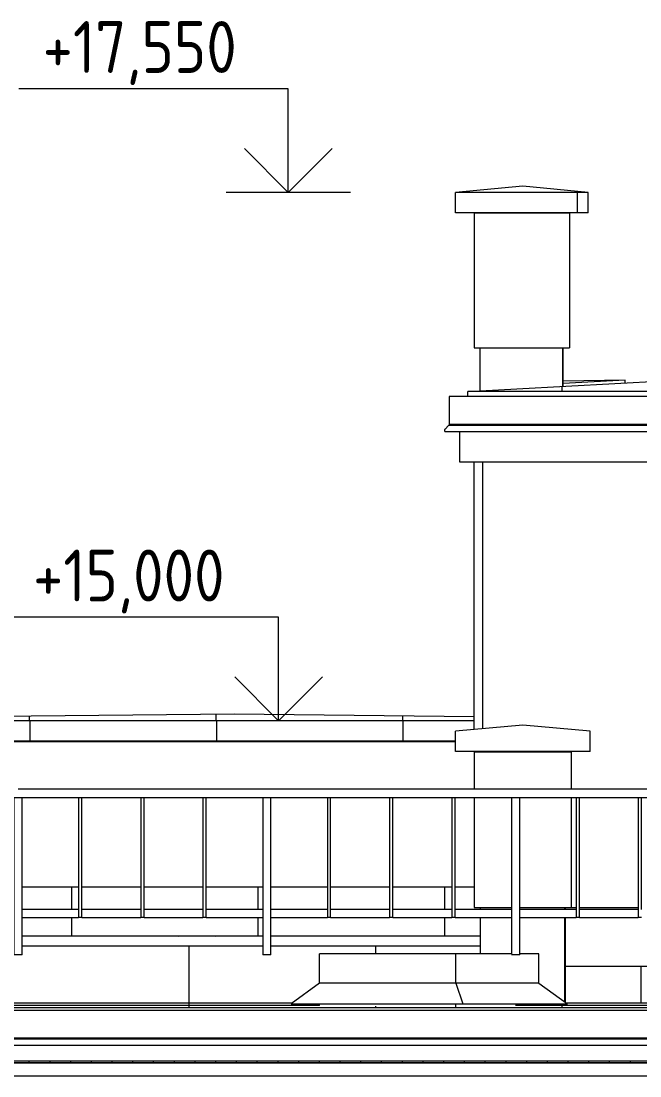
# Model space of a CAD drawing. Header units: millimetres. Extents: x -515342 to 330399, y -224905 to 507333.
# Drawn here: x 233313 to 236298, y 15355 to 20445 of the extents above; entities that cross this region are included whole.
import ezdxf

# ---------------------------------------------------------------- set-up
doc = ezdxf.new("R2010")
doc.units = ezdxf.units.MM
doc.layers.get('0').update_dxf_attribs({"lineweight": 0})
for name, color, linetype, lineweight in [('Аннотация', 7, 'Continuous', 0), ('Витраж', 7, 'Continuous', 0), ('Крыша', 7, 'Continuous', 0), ('Крыша штриховка', 7, 'Continuous', 0), ('Линии', 7, 'Continuous', 0), ('Обобщенные модели', 7, 'Continuous', 0), ('Ограждение', 7, 'Continuous', 0), ('Отметки', 7, 'Continuous', 0), ('Стены', 7, 'Continuous', 0), ('Стены внутренние', 7, 'Continuous', 0), ('Стены наружные', 7, 'Continuous', 0), ('Стены штриховка поверхности', 7, 'Continuous', 0)]:
    doc.layers.add(name, color=color, linetype=linetype, lineweight=lineweight)
doc.styles.add('GOST Common_1', font='', dxfattribs={"width": 0.9, "height": 250})
doc.styles.get('GOST Common_1').set_extended_font_data('GOST Common')

# ---------------------------------------------------------------- blocks, each defined once
blk = doc.blocks.new('ASVP_ОМ_Водосточный желоб - Желоб 125-9912284-О_АР_Эскиз_Фасад 1-12 копия 1')
at = {"layer": 'Обобщенные модели'}
for p, q in [((16793.4, 13350), (195, 13350)), ((195, 13287.5), (16885.9, 13287.5))]:
    blk.add_line(p, q, dxfattribs=at)
blk = doc.blocks.new('FP_273-О_АР_Эскиз_Фасад 1-12 копия 1')
at = {"layer": 'Обобщенные модели'}
for p, q in [((16885.9, 13358.6), (195, 13358.6)), ((10029, 13353.1), (10029, 13359)), ((10129, 13353.1), (10129, 13359)), ((10229, 13353.1), (10229, 13359)), ((10329, 13353.1), (10329, 13359)), ((10429, 13353.1), (10429, 13359)), ((10529, 13353.1), (10529, 13359)), ((10629, 13353.1), (10629, 13359)), ((10729, 13353.1), (10729, 13359)), ((10829, 13353.1), (10829, 13359)), ((10929, 13353.1), (10929, 13359)), ((11029, 13353.1), (11029, 13359)), ((11129, 13353.1), (11129, 13359)), ((11229, 13353.1), (11229, 13359)), ((11329, 13353.1), (11329, 13359)), ((11429, 13353.1), (11429, 13359)), ((11529, 13353.1), (11529, 13359)), ((11629, 13353.1), (11629, 13359)), ((11729, 13353.1), (11729, 13359)), ((11829, 13353.1), (11829, 13359)), ((11929, 13353.1), (11929, 13359)), ((12029, 13353.1), (12029, 13359)), ((12129, 13353.1), (12129, 13359)), ((12229, 13353.1), (12229, 13359)), ((12329, 13353.1), (12329, 13359)), ((12429, 13353.1), (12429, 13359)), ((12529, 13353.1), (12529, 13359)), ((12629, 13353.1), (12629, 13359)), ((12729, 13353.1), (12729, 13359)), ((12829, 13353.1), (12829, 13359)), ((12929, 13353.1), (12929, 13359))]:
    blk.add_line(p, q, dxfattribs=at)
blk = doc.blocks.new('Влж_Решетка для желоба - Решетка 125-9884270-О_АР_Эскиз_Фасад 1-12 копия 1')
at = {"layer": 'Обобщенные модели'}
h = blk.add_hatch(dxfattribs=at)
h.set_pattern_fill('FP_14', color=256, style=0, pattern_type=2)
h.set_pattern_definition([(0, (-71.02, 0), (0, 100), []), (90, (-71.02, 0), (-100, 6e-15), [])])
h.paths.add_polyline_path([(16853.8, 13350), (16885.9, 13350), (16885.9, 13352), (195, 13352), (195, 13350), (16793.4, 13350)])
for p, q in [((195, 13352), (16885.9, 13352)), ((195, 13350), (16793.4, 13350))]:
    blk.add_line(p, q, dxfattribs=at)
blk.add_blockref('FP_273-О_АР_Эскиз_Фасад 1-12 копия 1', (0, 0), dxfattribs=at)
blk = doc.blocks.new('СД_Люблино_Фасады_rvt-1-О_АР_Эскиз_Фасад 1-12 копия 1')
at = {"layer": 'Обобщенные модели', "lineweight": 9}
for name in ['Влж_Решетка для желоба - Решетка 125-9884270-О_АР_Эскиз_Фасад 1-12 копия 1', 'ASVP_ОМ_Водосточный желоб - Желоб 125-9912284-О_АР_Эскиз_Фасад 1-12 копия 1']:
    blk.add_blockref(name, (0, 0), dxfattribs=at)
blk = doc.blocks.new('Ограждение - Ограждение-9651618-О_АР_Эскиз_Фасад 1-12 копия 1')
at = {"layer": 'Ограждение'}
for p, q in [((12145, 16567.7), (12055, 16565)), ((16355, 16565), (12055, 16565)), ((12055, 16565), (12055, 16430)), ((16265, 16567.7), (16355, 16565)), ((16355, 16565), (16355, 16430)), ((12053.8, 16426.7), (12033.2, 16406.2)), ((12037.3, 16396.4), (16372.7, 16396.4)), ((12053.8, 16426.7), (16356.2, 16426.7)), ((16355, 16430), (12055, 16430)), ((16356.2, 16426.7), (16376.8, 16406.2))]:
    blk.add_line(p, q, dxfattribs=at)
for points in [[(12033.2, 16406.2), (12032.9, 16405.8), (12032.3, 16405), (12031.7, 16403.6), (12031.5, 16402.1), (12031.7, 16400.9), (12032, 16399.9), (12032.3, 16399.3), (12032.7, 16398.7), (12033, 16398.3), (12033.3, 16398), (12033.7, 16397.7), (12034.1, 16397.4), (12034.5, 16397.1), (12035.1, 16396.8), (12035.7, 16396.6), (12036.2, 16396.5), (12036.6, 16396.4), (12036.9, 16396.4), (12037.2, 16396.4), (12037.3, 16396.4)], [(16376.8, 16406.2), (16377.1, 16405.8), (16377.7, 16405), (16378.3, 16403.6), (16378.5, 16402.1), (16378.3, 16400.9), (16378, 16399.9), (16377.7, 16399.3), (16377.3, 16398.7), (16377, 16398.3), (16376.7, 16398), (16376.3, 16397.7), (16375.9, 16397.4), (16375.5, 16397.1), (16374.9, 16396.8), (16374.3, 16396.6), (16373.8, 16396.5), (16373.4, 16396.4), (16373.1, 16396.4), (16372.8, 16396.4), (16372.7, 16396.4)]]:
    blk.add_open_spline(points, degree=3, knots=[0, 0, 0, 0, 0.0833333, 0.1666667, 0.25, 0.3333333, 0.375, 0.4166667, 0.4583333, 0.4791667, 0.5, 0.5416667, 0.5625, 0.5833333, 0.625, 0.6666667, 0.6875, 0.7083333, 0.7291667, 0.75, 0.75, 0.75, 0.75], dxfattribs=at)
for points in [[(12055, 16430), (12055, 16429.6), (12054.9, 16428.8), (12054.5, 16427.7), (12054.1, 16427), (12053.8, 16426.7)], [(16355, 16430), (16355, 16429.6), (16355.1, 16428.8), (16355.5, 16427.7), (16355.9, 16427), (16356.2, 16426.7)]]:
    blk.add_open_spline(points, degree=3, dxfattribs=at)
blk = doc.blocks.new('Ограждение - Ограждение-9809147-О_АР_Эскиз_Фасад 1-12 копия 1')
at = {"layer": 'Ограждение'}
for p, q in [((145, 13605), (16885, 13605)), ((127.3, 13436.4), (16902.7, 13436.4)), ((143.8, 13466.7), (16886.2, 13466.7)), ((16885, 13470), (145, 13470))]:
    blk.add_line(p, q, dxfattribs=at)
blk = doc.blocks.new('Прямоугольный импост - АР_Импост_40х40 _стойка ограждения на кровле_-10057260-О_АР_Эскиз_Фасад 1-12 копия 1')
at = {"layer": 'Витраж'}
for p, q in [((975, 14671), (675, 14671)), ((675, 14631), (975, 14631))]:
    blk.add_line(p, q, dxfattribs=at)
blk = doc.blocks.new('Прямоугольный импост - АР_Импост_40х40 _стойка ограждения на кровле_-V422-О_АР_Эскиз_Фасад 1-12 копия 1')
at = {"layer": 'Витраж'}
for p, q in [((655, 14631), (695, 14631)), ((655, 14631), (655, 14071)), ((695, 14071), (695, 14631))]:
    blk.add_line(p, q, dxfattribs=at)
blk = doc.blocks.new('Прямоугольный импост - АР_Импост_16х16 _вертикальное заполнение ограждений_-10061087-О_АР_Эскиз_Фасад 1-12 копия 1')
at = {"layer": 'Витраж'}
for p, q in [((16332, 14631), (16332, 14091)), ((16348, 14091), (16348, 14631)), ((16348, 14051), (16332, 14051))]:
    blk.add_line(p, q, dxfattribs=at)
blk = doc.blocks.new('Прямоугольный импост - АР_Импост_40х40 _поручень ограждения на кровле_-10061089-О_АР_Эскиз_Фасад 1-12 копия 1')
at = {"layer": 'Витраж'}
for p, q in [((50248, 14051), (50248, 14091)), ((50532, 14091), (50248, 14091)), ((50248, 14051), (50532, 14051)), ((50532, 14091), (50532, 14051))]:
    blk.add_line(p, q, dxfattribs=at)
blk = doc.blocks.new('Прямоугольный импост - АР_Импост_40х40 _поручень ограждения на кровле_-10061107-О_АР_Эскиз_Фасад 1-12 копия 1')
at = {"layer": 'Витраж'}
for p, q in [((50548, 14051), (50548, 14091)), ((50820, 14091), (50548, 14091)), ((50548, 14051), (50820, 14051)), ((50820, 14091), (50820, 14051))]:
    blk.add_line(p, q, dxfattribs=at)
blk = doc.blocks.new('Прямоугольный импост - АР_Импост_40х40 _стойка ограждения на кровле_-V424-О_АР_Эскиз_Фасад 1-12 копия 1')
at = {"layer": 'Витраж'}
for p, q in [((12355, 14071), (12355, 13876.2)), ((12395, 13871), (12395, 14071)), ((12395, 13871), (12355, 13871))]:
    blk.add_line(p, q, dxfattribs=at)
blk = doc.blocks.new('Прямоугольный импост - АР_Импост_40х40 _стойка ограждения на кровле_-V423-О_АР_Эскиз_Фасад 1-12 копия 1')
at = {"layer": 'Витраж'}
for p, q in [((14755, 14071), (14755, 13871)), ((14795, 13871), (14795, 14071)), ((14795, 13871), (14755, 13871))]:
    blk.add_line(p, q, dxfattribs=at)
blk = doc.blocks.new('Высотные отметки - Стрелка вверх-5091-О_АР_Эскиз_Фасад 1-12 копия 1')
at = {"layer": 'Аннотация'}
for p, q in [((-3130.3, 3900), (-4430.3, 3900)), ((-3130.3, 3400), (-3130.3, 3900)), ((-3130.3, 3400), (-3342.4, 3612.1)), ((-3130.3, 3400), (-2918.2, 3612.1)), ((-2830.3, 3400), (-3430.3, 3400))]:
    blk.add_line(p, q, dxfattribs=at)

msp = doc.modelspace()

# ---------------------------------------------------------------- hatches: boundary and pattern name
at = {"layer": 'Крыша штриховка'}
h = msp.add_hatch(dxfattribs=at)
h.set_pattern_fill('FP_100', color=256, style=0, pattern_type=2)
h.set_pattern_definition([(0, (244993.4, 19471.92), (0, 283.574), []), (90, (244993.4, 19471.9), (-900, 6e-14), [])])
h.paths.add_polyline_path([(235658.3997, 19617.9355), (236048.3997, 19617.9355), (235733.3997, 19647.9355), (235408.3997, 19617.9355), (235538.3997, 19617.9355)])
h = msp.add_hatch(dxfattribs=at)
h.set_pattern_fill('FP_98', color=256, style=0, pattern_type=2)
h.set_pattern_definition([(0, (244993, 15168), (0, 10000), []), (90, (244993.4, 15167.7), (-900, 6e-14), [])])
h.paths.add_polyline_path([(235408.3997, 19519.7355), (236048.3997, 19519.7355), (236048.3997, 19617.9355), (235408.3997, 19617.9355)])
h = msp.add_hatch(dxfattribs=at)
h.set_pattern_fill('FP_107', color=256, style=0, pattern_type=2)
h.set_pattern_definition([(0, (223323.4, 18270.3), (0, 875.07), []), (90, (223323.4, 18270.3), (-900, 6e-14), [])])
h.paths.add_polyline_path([(235468.3997, 18657.9355), (239588.3997, 18657.9355), (237501.9846, 18767.9355), (235592.0375, 18664.6233)])
h = msp.add_hatch(dxfattribs=at)
h.set_pattern_fill('FP_108', color=256, style=0, pattern_type=2)
h.set_pattern_definition([(0, (223275.64, 18451.9), (7407.813, 196.253), []), (1.518, (223275.636, 18451.907), (-604.429992, -0.004956), [])])
h.paths.add_polyline_path([(235928.3997, 18695.8176), (236227.5663, 18712.0001), (235928.3997, 18707.6491), (235928.3997, 18699.0001)])
h = msp.add_hatch(dxfattribs=at)
h.set_pattern_fill('FP_72', color=256, style=0, pattern_type=2)
h.set_pattern_definition([(0, (232453.4, 16101.3), (0, 1070.73), []), (90, (232453.4, 16101.3), (-900, 6e-14), [])])
h.paths.add_polyline_path([(235498.3997, 17067.9355), (235498.3997, 17089.1452), (234341.0629, 17102.9355), (232335.4131, 17081.616), (233307.4121, 17067.9355), (234697.3651, 17067.9355)])
h = msp.add_hatch(dxfattribs=at)
h.set_pattern_fill('FP_71', color=256, style=0, pattern_type=2)
h.set_pattern_definition([(0, (232453, 15168), (0, 10000), []), (90, (232453.4, 15167.7), (-900, 6e-14), [])])
h.paths.add_polyline_path([(234697.3651, 16969.7355), (235408.3997, 16969.7355), (235408.3997, 17017.9355), (235498.3997, 17026.2432), (235498.3997, 17067.9355), (233307.4121, 17067.9355), (233307.4121, 16969.7355), (233802.6926, 16969.7355)])
h = msp.add_hatch(dxfattribs=at)
h.set_pattern_fill('FP_51', color=256, style=0, pattern_type=2)
h.set_pattern_definition([(0, (223323.4, 15669.6), (0, 502.986), []), (90, (223323.4, 15669.6), (-900, 6e-14), [])])
h.paths.add_polyline_path([(226197.9763, 15707.3947), (226283.783, 15707.3947), (226418.5017, 15802.7355), (226418.5017, 15943.9355), (227278.3997, 15944.9355), (227278.3997, 15982.8911), (226118.3997, 15982.8911), (226118.3997, 15938.7355), (226078.3997, 15938.7355), (226078.3997, 15982.8911), (224918.3997, 15982.8911), (224918.3997, 15938.7355), (224878.3997, 15938.7355), (224878.3997, 15982.8911), (224018.3997, 15982.8911), (224018.3997, 15944.9355), (224771.9318, 15943.9355), (224771.9318, 15802.7355), (224905.4519, 15707.3947), (225974.3082, 15707.3947)])
h.paths.add_polyline_path([(230447.6707, 15707.3947), (231788.0216, 15707.3947), (231921.5244, 15802.7355), (231921.5244, 15943.9355), (232078.3997, 15944.9355), (232078.3997, 15982.8911), (230918.3997, 15982.8911), (230918.3997, 15938.7355), (230878.3997, 15938.7355), (230878.3997, 15982.8911), (229718.3997, 15982.8911), (229718.3997, 15944.9355), (230241.067, 15943.9355), (230241.067, 15802.7355), (230366.9437, 15707.3947), (230373.0952, 15707.3947)])
h.paths.add_polyline_path([(229098.5731, 15707.3947), (229224.4498, 15802.7355), (229224.4498, 15943.9355), (229678.3997, 15944.9355), (229678.3997, 15982.8911), (228518.3997, 15982.8911), (228518.3997, 15938.7355), (228478.3997, 15938.7355), (228478.3997, 15983.3947), (227318.3997, 15982.8911), (227318.3997, 15944.9355), (227506.5296, 15943.9355), (227506.5296, 15802.7355), (227641.2483, 15707.3947), (229092.4216, 15707.3947)])
h.paths.add_polyline_path([(234622.1658, 15707.3947), (234753.2008, 15802.7355), (234753.2008, 15943.9355), (235528.3997, 15944.9355), (235528.3997, 15983.3947), (234518.3997, 15983.3947), (234518.3997, 15938.7355), (234478.3997, 15938.7355), (234478.3997, 15983.3947), (233318.3997, 15982.8911), (233318.3997, 15938.7355), (233278.3997, 15938.7355), (233278.3997, 15983.3947), (232118.3997, 15982.8911), (232118.3997, 15944.9355), (232999.7322, 15943.9355), (232999.7322, 15802.7355), (233133.235, 15707.3947), (234615.7622, 15707.3947)])
h.paths.add_polyline_path([(223648.3997, 15770.4707), (223693.5849, 15802.7355), (223693.5849, 15943.9355), (223978.3997, 15944.9355), (223978.3997, 15982.8911), (223648.3997, 15982.8911), (223648.3997, 15802.7355)])
h = msp.add_hatch(dxfattribs=at)
h.set_pattern_fill('FP_61', color=256, style=0, pattern_type=2)
h.set_pattern_definition([(0, (227303.4, 15669.1), (0, 509.974), []), (90, (227303.4, 15669.1), (-900, 6e-14), [])])
h.paths.add_polyline_path([(235966.9343, 15707.3947), (238556.9481, 15707.3947), (238668.3997, 15790.344), (238668.3997, 15847.6044), (238685.049, 15847.8263), (238685.049, 15884.8841), (235938.3997, 15884.8841), (235938.3997, 15710.3878), (235942.5133, 15707.3947), (235948.9169, 15707.3947)])
h = msp.add_hatch(dxfattribs=at)
h.set_pattern_fill('FP_52', color=256, style=0, pattern_type=2)
h.set_pattern_definition([(0, (223323.4, 15696), (0, 164.134), []), (90, (223323.4, 15696), (-900, 6e-14), [])])
h.paths.add_polyline_path([(227316.317, 15682.9355), (240158.3997, 15682.9355), (240158.3997, 15707.3947), (239847.7564, 15707.3758), (239853.9912, 15702.7355), (239719.63, 15701.9355), (239719.63, 15700.0643), (239372.2235, 15688.7839), (238685.049, 15694.4868), (238685.049, 15702.7355), (238550.6879, 15702.7355), (238556.9481, 15707.3947), (235942.5133, 15707.3947), (235948.9169, 15702.7355), (235811.4783, 15702.7355), (235811.4783, 15699.3817), (235410.6448, 15688.5894), (234753.2008, 15695.1693), (234753.2008, 15702.7355), (234615.7622, 15702.7355), (234622.1658, 15707.3947), (233133.235, 15707.3947), (233139.7592, 15702.7355), (232999.7322, 15702.7355), (232999.7322, 15697.7411), (232536.8976, 15687.6394), (231921.5244, 15695.2371), (231921.5244, 15702.7355), (231781.4975, 15702.7355), (231788.0216, 15707.3947), (230366.9437, 15707.3947), (230373.0952, 15702.7355), (230241.067, 15702.7355), (230241.067, 15692.8905), (229537.637, 15687.7493), (229224.4498, 15699.2966), (229224.4498, 15702.7355), (229092.4216, 15702.7355), (229098.5731, 15707.3947), (227641.2483, 15707.3947), (227647.8319, 15702.7355), (227506.5296, 15701.679), (227506.5296, 15696.5198), (226940.1802, 15687.9562), (226418.5017, 15697.2531), (226418.5017, 15702.7355), (226278.2777, 15703.4986), (226283.783, 15707.3947), (224905.4519, 15707.3947), (224911.9769, 15702.7355), (224771.9318, 15702.7355), (224771.9318, 15696.8195), (224156.9825, 15689.2125), (223693.5849, 15699.3073), (223693.5849, 15702.7355), (223648.3997, 15702.7355), (223648.3997, 15688.4347), (223518.3997, 15688.4347), (223518.3997, 15682.9355), (227092.6488, 15682.9355)])
at = {"layer": 'Стены штриховка поверхности'}
h = msp.add_hatch(dxfattribs=at)
h.set_pattern_fill('FP_211', color=256, style=0, pattern_type=2)
h.set_pattern_definition([(0, (235923, 15168), (0, 10000), []), (90, (235923.4, 15167.7), (-900, 6e-14), [])])
h.paths.add_polyline_path([(235538.3997, 18661.7219), (235928.3997, 18682.8176), (235928.3997, 18867.7355), (235538.3997, 18867.7355), (235538.3997, 18767.9355)])
h = msp.add_hatch(dxfattribs=at)
h.set_pattern_fill('FP_188', color=256, style=0, pattern_type=2)
h.set_pattern_definition([(0, (237153, 15168), (0, 10000), []), (90, (237153.4, 15167.7), (-900, 6e-14), [])])
h.paths.add_polyline_path([(233278.3997, 16029.9355), (233278.3997, 16118.7355), (233187.4121, 16118.7355), (233187.4121, 16029.9355)])
h.paths.add_polyline_path([(233318.3997, 16029.9355), (234478.3997, 16030.8019), (234478.3997, 16118.7355), (233318.3997, 16118.7355), (233318.3997, 16030.8019)])
h.paths.add_polyline_path([(234697.3651, 16029.9355), (235528.3997, 16030.8019), (235528.3997, 16118.7355), (234518.3997, 16118.7355), (234518.3997, 16029.9355)])
h.paths.add_polyline_path([(235528.3997, 16158.7355), (235528.3997, 16167.7355), (235498.3997, 16167.7355), (235498.3997, 16267.7355), (235406.3997, 16267.7355), (235406.3997, 16158.7355)])
h.paths.add_polyline_path([(234518.3997, 16158.7355), (234790.3997, 16158.7355), (234790.3997, 16267.7355), (234518.3997, 16267.7355)])
h.paths.add_polyline_path([(234163.3997, 16158.7355), (234190.3997, 16158.7355), (234190.3997, 16267.7355), (233906.3997, 16267.7355), (233906.3997, 16158.7355)])
h.paths.add_polyline_path([(233187.4121, 16158.7355), (233278.3997, 16158.7355), (233278.3997, 16267.7355), (233187.4121, 16267.7355), (233187.4121, 16166.7768)])
h.paths.add_polyline_path([(234806.3997, 16158.7355), (235090.3997, 16158.7355), (235090.3997, 16267.7355), (234806.3997, 16267.7355), (234806.3997, 16166.7768)])
h.paths.add_polyline_path([(234478.3997, 16158.7355), (234478.3997, 16267.7355), (234206.3997, 16267.7355), (234206.3997, 16158.7355)])
h.paths.add_polyline_path([(233318.3997, 16158.7355), (233590.3997, 16158.7355), (233590.3997, 16267.7355), (233318.3997, 16267.7355), (233318.3997, 16166.7768)])
h.paths.add_polyline_path([(235390.3997, 16158.7355), (235390.3997, 16267.7355), (235106.3997, 16267.7355), (235106.3997, 16158.7355), (235368.3694, 16158.7355)])
h.paths.add_polyline_path([(233606.3997, 16158.7355), (233890.3997, 16158.7355), (233890.3997, 16267.7355), (233606.3997, 16267.7355)])
h = msp.add_hatch(dxfattribs=at)
h.set_pattern_fill('FP_205', color=256, style=0, pattern_type=2)
h.set_pattern_definition([(0, (235933, 15168), (0, 10000), []), (90, (235933.4, 15167.7), (-900, 6e-14), [])])
h.paths.add_polyline_path([(235938.3997, 15710.3878), (235938.3997, 16118.7355), (235928.3997, 16118.7355), (235929.0548, 15717.1871)])
h.paths.add_polyline_path([(235928.3997, 16158.7355), (235938.3997, 16158.7355), (235938.3997, 16167.7355), (235928.3997, 16166.7768)])
h = msp.add_hatch(dxfattribs=at)
h.set_pattern_fill('FP_207', color=256, style=0, pattern_type=2)
h.set_pattern_definition([(0, (239123, 15168), (0, 10000), []), (90, (239123.4, 15167.7), (-900, 6e-14), [])])
h.paths.add_polyline_path([(235938.3997, 15884.8841), (238685.049, 15884.8841), (238685.049, 15943.9355), (239118.3997, 15944.9355), (239118.3997, 16118.7355), (238118.3997, 16118.7355), (238118.3997, 15938.7355), (238078.3997, 15938.7355), (238078.3997, 16118.7355), (236918.3997, 16118.7355), (236918.3997, 15938.7355), (236878.3997, 15938.7355), (236878.3997, 16118.7355), (235938.3997, 16118.7355), (235938.3997, 15965.2886)])
h.paths.add_polyline_path([(236486.71, 16158.7355), (236590.3997, 16158.7355), (236590.3997, 16167.7355), (236306.3997, 16166.7768), (236306.3997, 16158.7355)])
h.paths.add_polyline_path([(235990.3997, 16158.7355), (235990.3997, 16167.7355), (235938.3997, 16166.7768), (235938.3997, 16158.7355)])
h.paths.add_polyline_path([(237506.3997, 16158.7355), (237790.3997, 16158.7355), (237790.3997, 16167.7355), (237506.3997, 16167.7355)])
h.paths.add_polyline_path([(237806.3997, 16158.7355), (238078.3997, 16158.7355), (238078.3997, 16167.7355), (237806.3997, 16167.7355)])
h.paths.add_polyline_path([(236006.3997, 16158.7355), (236290.3997, 16158.7355), (236290.3997, 16167.7355), (236006.3997, 16166.7768)])
h.paths.add_polyline_path([(237381.3825, 16158.7355), (237490.3997, 16158.7355), (237490.3997, 16167.7355), (237206.3997, 16166.7768), (237206.3997, 16158.7355)])
h.paths.add_polyline_path([(238723.3913, 16158.7355), (238990.3997, 16158.7355), (238990.3997, 16167.7355), (238706.3997, 16166.7768), (238706.3997, 16158.7355)])
h.paths.add_polyline_path([(236606.3997, 16158.7355), (236878.3997, 16158.7355), (236878.3997, 16167.7355), (236606.3997, 16167.7355)])
h.paths.add_polyline_path([(238118.3997, 16158.7355), (238390.3997, 16158.7355), (238390.3997, 16167.7355), (238118.3997, 16167.7355)])
h.paths.add_polyline_path([(239006.3997, 16158.7355), (239118.3997, 16158.7355), (239118.3997, 16167.7355), (239006.3997, 16166.7768)])
h.paths.add_polyline_path([(236918.3997, 16158.7355), (237190.3997, 16158.7355), (237190.3997, 16167.7355), (236918.3997, 16167.7355)])
h.paths.add_polyline_path([(238406.3997, 16158.7355), (238690.3997, 16158.7355), (238690.3997, 16167.7355), (238406.3997, 16166.7768)])
h = msp.add_hatch(dxfattribs=at)
h.set_pattern_fill('FP_176', color=256, style=0, pattern_type=2)
h.set_pattern_definition([(0, (235406, 15168), (0, 10000), []), (90, (235406.4, 15167.7), (-768.44, 5e-14), [])])
h.paths.add_polyline_path([(235410.6448, 15688.5894), (235410.6448, 15702.7355), (234761.7391, 15702.7355), (234761.7391, 15695.0839), (235368.3694, 15689.0125)])
h.paths.add_polyline_path([(234761.7391, 15802.7355), (235410.6448, 15802.7355), (235410.6448, 15943.9355), (234761.7391, 15943.9355)])
h = msp.add_hatch(dxfattribs=at)
h.set_pattern_fill('FP_177', color=256, style=0, pattern_type=2)
h.set_pattern_definition([(0, (235413, 15168), (0, 10000), []), (90, (235413.25, 15167.74), (-468.5, 3e-14), [])])
h.paths.add_polyline_path([(235410.6448, 15688.5894), (235415.8504, 15688.7296), (235415.8504, 15702.7355), (235410.6448, 15702.7355), (235410.6448, 15688.7817)])
h.paths.add_polyline_path([(235410.6448, 15802.7355), (235415.8504, 15802.7355), (235415.8504, 15943.9355), (235410.6448, 15943.9355), (235410.6448, 15882.7355)])

# ---------------------------------------------------------------- linework, layer by layer
at = {"layer": 'Крыша'}
for p, q in [((235733.3997, 19647.9355), (235408.3997, 19617.9355)), ((236048.3997, 19617.9355), (235733.3997, 19647.9355)), ((235408.3997, 19519.7355), (235408.3997, 19617.9355)), ((236048.3997, 19617.9355), (235408.3997, 19617.9355)), ((236048.3997, 19519.7355), (236048.3997, 19617.9355)), ((236048.3997, 19519.7355), (235408.3997, 19519.7355)), ((235468.3997, 18657.9355), (237501.9846, 18767.9355)), ((236227.5663, 18712.0001), (235928.3997, 18695.8176)), ((236227.5663, 18712.0001), (235928.3997, 18707.6491)), ((236227.5663, 18699.0001), (236227.5663, 18712.0001)), ((235468.3997, 18635.4355), (235468.3997, 18657.9355)), ((239588.3997, 18657.9355), (235468.3997, 18657.9355)), ((232335.4131, 17081.616), (234341.0629, 17102.9355)), ((234341.0629, 17102.9355), (235498.3997, 17089.1452)), ((235498.3997, 17067.9355), (223133.3997, 17067.9355)), ((235733.3997, 17047.9355), (235408.3997, 17017.9355)), ((235408.3997, 16919.7355), (235408.3997, 17017.9355)), ((236058.3997, 17017.9355), (235733.3997, 17047.9355)), ((236058.3997, 16919.7355), (236058.3997, 17017.9355)), ((235408.3997, 16969.7355), (223133.3997, 16969.7355)), ((236058.3997, 16919.7355), (235408.3997, 16919.7355)), ((234478.3997, 16029.9355), (233318.3997, 16029.9355)), ((233318.3997, 15983.3947), (234478.3997, 15983.3947)), ((235528.3997, 16029.9355), (234518.3997, 16029.9355)), ((234518.3997, 15983.3947), (235528.3997, 15983.3947)), ((235678.3997, 15944.9355), (234766.9447, 15944.9355)), ((235797.7344, 15944.9355), (235718.3997, 15944.9355)), ((324758.3997, 15682.9355), (223518.3997, 15682.9355)), ((233133.235, 15707.3947), (234622.1658, 15707.3947)), ((235942.5133, 15707.3947), (238556.9481, 15707.3947))]:
    msp.add_line(p, q, dxfattribs=at)
at = {"layer": 'Линии'}
msp.add_line((234858.3997, 19617.9355), (234358.3997, 19617.9355), dxfattribs=at)
at = {"layer": 'Отметки'}
for p, q in [((234858.3997, 19617.9355), (234602.1115, 19617.9355)), ((234719.3459, 17067.9355), (234555.515, 17067.9355))]:
    msp.add_line(p, q, dxfattribs=at)
at = {"layer": 'Стены'}
for p, q in [((234753.2008, 15802.7355), (234615.7622, 15702.7355)), ((235811.4783, 15802.7355), (234753.2008, 15802.7355)), ((235410.6448, 15802.7355), (235443.9708, 15702.7355)), ((235811.4783, 15802.7355), (235948.9169, 15702.7355)), ((234615.7622, 15702.7355), (235948.9169, 15702.7355))]:
    msp.add_line(p, q, dxfattribs=at)
at = {"layer": 'Стены внутренние'}
for p, q in [((235958.3997, 19517.7355), (235498.3997, 19517.7355)), ((235498.3997, 19517.7355), (235498.3997, 18867.7355)), ((235958.3997, 19517.7355), (235958.3997, 18867.7355)), ((235498.3997, 18867.7355), (235958.3997, 18867.7355)), ((235428.3997, 18464.3271), (235428.3997, 18317.7355)), ((235428.3997, 18317.7355), (239628.3997, 18317.7355)), ((235498.3997, 17026.2432), (235498.3997, 18317.7355)), ((235538.3997, 18317.7355), (235538.3997, 17029.9355)), ((235408.3997, 16967.7355), (228467.4121, 16967.7355)), ((235498.3997, 16919.7355), (235498.3997, 16738.7355)), ((235968.3997, 16917.7355), (235498.3997, 16917.7355)), ((235538.3997, 16919.7355), (235538.3997, 16917.7355)), ((235968.3997, 16738.7355), (235968.3997, 16917.7355)), ((235498.3997, 16698.7355), (235498.3997, 16167.7355)), ((235968.3997, 16167.7355), (235968.3997, 16698.7355)), ((233318.3997, 16267.7355), (233590.3997, 16267.7355)), ((233606.3997, 16267.7355), (233890.3997, 16267.7355)), ((233906.3997, 16267.7355), (234190.3997, 16267.7355)), ((234206.3997, 16267.7355), (234478.3997, 16267.7355)), ((234518.3997, 16267.7355), (234790.3997, 16267.7355)), ((234806.3997, 16267.7355), (235090.3997, 16267.7355)), ((235106.3997, 16267.7355), (235390.3997, 16267.7355)), ((235406.3997, 16267.7355), (235498.3997, 16267.7355)), ((235498.3997, 16167.7355), (235678.3997, 16167.7355)), ((235718.3997, 16167.7355), (235990.3997, 16167.7355)), ((236006.3997, 16167.7355), (236290.3997, 16167.7355))]:
    msp.add_line(p, q, dxfattribs=at)
at = {"layer": 'Стены наружные'}
for p, q in [((235528.3997, 18661.181), (235528.3997, 18867.7355)), ((235928.3997, 18682.8176), (235928.3997, 18867.7355)), ((235528.3997, 16167.7355), (235528.3997, 16158.7355)), ((235938.3997, 16167.7355), (235938.3997, 16158.7355)), ((235528.3997, 16118.7355), (235528.3997, 15944.9355)), ((235938.3997, 16118.7355), (235938.3997, 15710.3878)), ((234073.8701, 16029.9355), (234163.3997, 16030.8019)), ((234163.3997, 16030.8019), (234252.9292, 16029.9355)), ((234753.2008, 15802.7355), (234753.2008, 15943.9355)), ((235679.2567, 15943.9355), (234753.2008, 15943.9355)), ((235410.6448, 15802.7355), (235410.6448, 15943.9355)), ((235811.4783, 15943.9355), (235718.3997, 15943.9355)), ((235811.4783, 15802.7355), (235811.4783, 15943.9355)), ((235938.3997, 15884.8841), (238685.049, 15884.8841)), ((234753.2008, 15695.1693), (234753.2008, 15702.7355)), ((235410.6448, 15688.5894), (235410.6448, 15702.7355)), ((235811.4783, 15699.3817), (235811.4783, 15702.7355))]:
    msp.add_line(p, q, dxfattribs=at)

# ---------------------------------------------------------------- block references
msp.add_blockref('СД_Люблино_Фасады_rvt-1-О_АР_Эскиз_Фасад 1-12 копия 1', (223323.3997, 2067.7355))
at = {"layer": 'Витраж'}
for name, p in [('Прямоугольный импост - АР_Импост_40х40 _стойка ограждения на кровле_-V422-О_АР_Эскиз_Фасад 1-12 копия 1', (232623.3997, 2067.7355)), ('Прямоугольный импост - АР_Импост_40х40 _стойка ограждения на кровле_-10057260-О_АР_Эскиз_Фасад 1-12 копия 1', (232623.3997, 2067.7355)), ('Прямоугольный импост - АР_Импост_16х16 _вертикальное заполнение ограждений_-10061087-О_АР_Эскиз_Фасад 1-12 копия 1', (217258.3997, 2067.7355)), ('Прямоугольный импост - АР_Импост_40х40 _стойка ограждения на кровле_-10057260-О_АР_Эскиз_Фасад 1-12 копия 1', (232923.3997, 2067.7355)), ('Прямоугольный импост - АР_Импост_16х16 _вертикальное заполнение ограждений_-10061087-О_АР_Эскиз_Фасад 1-12 копия 1', (217558.3997, 2067.7355)), ('Прямоугольный импост - АР_Импост_40х40 _стойка ограждения на кровле_-10057260-О_АР_Эскиз_Фасад 1-12 копия 1', (233223.3997, 2067.7355)), ('Прямоугольный импост - АР_Импост_16х16 _вертикальное заполнение ограждений_-10061087-О_АР_Эскиз_Фасад 1-12 копия 1', (217858.3997, 2067.7355)), ('Прямоугольный импост - АР_Импост_40х40 _стойка ограждения на кровле_-10057260-О_АР_Эскиз_Фасад 1-12 копия 1', (233523.3997, 2067.7355)), ('Прямоугольный импост - АР_Импост_40х40 _стойка ограждения на кровле_-V422-О_АР_Эскиз_Фасад 1-12 копия 1', (233823.3997, 2067.7355)), ('Прямоугольный импост - АР_Импост_40х40 _стойка ограждения на кровле_-10057260-О_АР_Эскиз_Фасад 1-12 копия 1', (233823.3997, 2067.7355)), ('Прямоугольный импост - АР_Импост_16х16 _вертикальное заполнение ограждений_-10061087-О_АР_Эскиз_Фасад 1-12 копия 1', (218458.3997, 2067.7355)), ('Прямоугольный импост - АР_Импост_40х40 _стойка ограждения на кровле_-10057260-О_АР_Эскиз_Фасад 1-12 копия 1', (234123.3997, 2067.7355)), ('Прямоугольный импост - АР_Импост_16х16 _вертикальное заполнение ограждений_-10061087-О_АР_Эскиз_Фасад 1-12 копия 1', (218758.3997, 2067.7355)), ('Прямоугольный импост - АР_Импост_40х40 _стойка ограждения на кровле_-10057260-О_АР_Эскиз_Фасад 1-12 копия 1', (234423.3997, 2067.7355)), ('Прямоугольный импост - АР_Импост_16х16 _вертикальное заполнение ограждений_-10061087-О_АР_Эскиз_Фасад 1-12 копия 1', (219058.3997, 2067.7355)), ('Прямоугольный импост - АР_Импост_40х40 _стойка ограждения на кровле_-10057260-О_АР_Эскиз_Фасад 1-12 копия 1', (234723.3997, 2067.7355)), ('Прямоугольный импост - АР_Импост_40х40 _стойка ограждения на кровле_-V422-О_АР_Эскиз_Фасад 1-12 копия 1', (235023.3997, 2067.7355)), ('Прямоугольный импост - АР_Импост_40х40 _стойка ограждения на кровле_-10057260-О_АР_Эскиз_Фасад 1-12 копия 1', (235023.3997, 2067.7355)), ('Прямоугольный импост - АР_Импост_16х16 _вертикальное заполнение ограждений_-10061087-О_АР_Эскиз_Фасад 1-12 копия 1', (219658.3997, 2067.7355)), ('Прямоугольный импост - АР_Импост_40х40 _стойка ограждения на кровле_-10057260-О_АР_Эскиз_Фасад 1-12 копия 1', (235323.3997, 2067.7355)), ('Прямоугольный импост - АР_Импост_16х16 _вертикальное заполнение ограждений_-10061087-О_АР_Эскиз_Фасад 1-12 копия 1', (219958.3997, 2067.7355)), ('Прямоугольный импост - АР_Импост_40х40 _стойка ограждения на кровле_-10057260-О_АР_Эскиз_Фасад 1-12 копия 1', (235623.3997, 2067.7355)), ('Прямоугольный импост - АР_Импост_40х40 _стойка ограждения на кровле_-V423-О_АР_Эскиз_Фасад 1-12 копия 1', (218523.3997, 2067.7355)), ('Прямоугольный импост - АР_Импост_40х40 _поручень ограждения на кровле_-10061107-О_АР_Эскиз_Фасад 1-12 копия 1', (182770.3997, 2067.7355)), ('Прямоугольный импост - АР_Импост_40х40 _поручень ограждения на кровле_-10061089-О_АР_Эскиз_Фасад 1-12 копия 1', (183358.3997, 2067.7355)), ('Прямоугольный импост - АР_Импост_40х40 _поручень ограждения на кровле_-10061089-О_АР_Эскиз_Фасад 1-12 копия 1', (183658.3997, 2067.7355)), ('Прямоугольный импост - АР_Импост_40х40 _поручень ограждения на кровле_-10061107-О_АР_Эскиз_Фасад 1-12 копия 1', (183658.3997, 2067.7355)), ('Прямоугольный импост - АР_Импост_40х40 _стойка ограждения на кровле_-V423-О_АР_Эскиз_Фасад 1-12 копия 1', (219723.3997, 2067.7355)), ('Прямоугольный импост - АР_Импост_40х40 _поручень ограждения на кровле_-10061107-О_АР_Эскиз_Фасад 1-12 копия 1', (183970.3997, 2067.7355)), ('Прямоугольный импост - АР_Импост_40х40 _поручень ограждения на кровле_-10061089-О_АР_Эскиз_Фасад 1-12 копия 1', (184558.3997, 2067.7355)), ('Прямоугольный импост - АР_Импост_40х40 _поручень ограждения на кровле_-10061089-О_АР_Эскиз_Фасад 1-12 копия 1', (184858.3997, 2067.7355)), ('Прямоугольный импост - АР_Импост_40х40 _поручень ограждения на кровле_-10061107-О_АР_Эскиз_Фасад 1-12 копия 1', (184858.3997, 2067.7355)), ('Прямоугольный импост - АР_Импост_40х40 _стойка ограждения на кровле_-V424-О_АР_Эскиз_Фасад 1-12 копия 1', (223323.3997, 2067.7355)), ('Прямоугольный импост - АР_Импост_40х40 _поручень ограждения на кровле_-10061107-О_АР_Эскиз_Фасад 1-12 копия 1', (185170.3997, 2067.7355)), ('Прямоугольный импост - АР_Импост_40х40 _поручень ограждения на кровле_-10061089-О_АР_Эскиз_Фасад 1-12 копия 1', (185758.3997, 2067.7355))]:
    msp.add_blockref(name, p, dxfattribs=at)
at = {"layer": 'Ограждение'}
for name in ['Ограждение - Ограждение-9651618-О_АР_Эскиз_Фасад 1-12 копия 1', 'Ограждение - Ограждение-9809147-О_АР_Эскиз_Фасад 1-12 копия 1']:
    msp.add_blockref(name, (223323.3997, 2067.7355), dxfattribs=at)
at = {"layer": 'Отметки'}
for p in [(237732.4197, 16217.9355), (237685.8232, 13667.9355)]:
    msp.add_blockref('Высотные отметки - Стрелка вверх-5091-О_АР_Эскиз_Фасад 1-12 копия 1', p, dxfattribs=at)

# ---------------------------------------------------------------- texts
at = {"layer": 'Отметки', "char_height": 250, "width": 1164.590943, "attachment_point": 1, "line_spacing_factor": 1.022761, "style": 'GOST Common_1'}
for s, insert in [('+17,550', (233416.8652, 20444.6426)), ('+15,000', (233370.2688, 17894.6426))]:
    msp.add_mtext(s, dxfattribs=dict(at, insert=insert))

doc.saveas('drawing.dxf')
